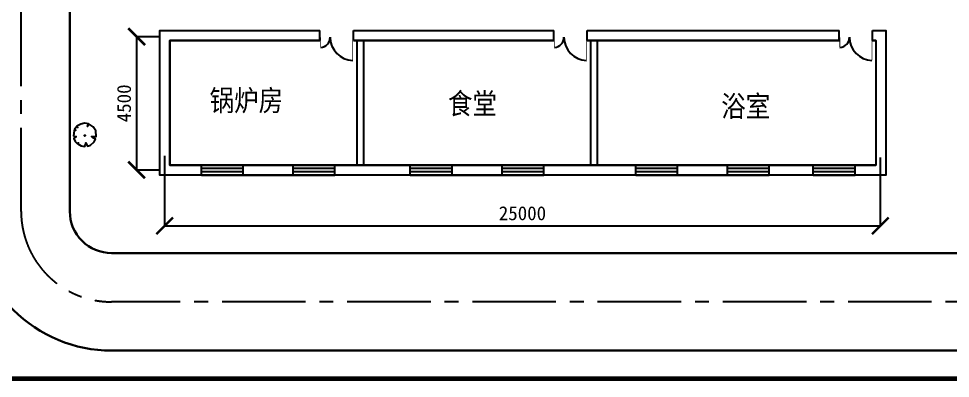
# Model space of a CAD drawing. Extents: x 301136 to 469336, y 529561 to 648381.
# Drawn here: x 318011 to 351495, y 574400 to 587326 of the extents above; entities that cross this region are included whole.
import ezdxf
from ezdxf.enums import TextEntityAlignment as Align

# ---------------------------------------------------------------- set-up
doc = ezdxf.new("R2010")
doc.units = 0
doc.header["$LTSCALE"] = 40
doc.header["$PDMODE"] = 34
doc.linetypes.add('CENTER2', pattern=[1.125, 0.75, -0.125, 0.125, -0.125])
for name, color, linetype in [('PUB_TEXT', 7, 'Continuous'), ('tree', 64, 'Continuous'), ('WALL', 255, 'Continuous'), ('WINDOW', 2, 'Continuous'), ('WINDOW_TEXT', 7, 'Continuous'), ('标注', 7, 'Continuous')]:
    doc.layers.add(name, color=color, linetype=linetype)
doc.layers.add('公路', color=41, linetype='Continuous', lineweight=30)
doc.layers.add('围墙', color=82, linetype='围墙', lineweight=60)
doc.styles.add('SIMPLEX', font='SIMPLEX.SHX')
doc.styles.add('宋体', font='SimSun.ttf', dxfattribs={"width": 0.85})
doc.linetypes.add('围墙', pattern='A,20,[130,ltypeshp.shx,S=5,R=0,X=0,Y=-5],20', length=40)
doc.dimstyles.new('ljf', dxfattribs={"dimtxt": 500, "dimasz": 600, "dimexe": 1.25, "dimexo": 0.625, "dimgap": 200, "dimtad": 1, "dimdec": 0, "dimdsep": 46, "dimtxsty": 'Standard', "dimblk": 'ARCHTICK', "dimcen": 2.5, "dimadec": 0, "dimazin": 0, "dimtfac": 1, "dimtdec": 0, "dimtmove": 0, "dimatfit": 3, "dimldrblk": 'ARCHTICK', "dimfxl": 0, "dimarcsym": 0})

# ---------------------------------------------------------------- blocks, each defined once
blk = doc.blocks.new('_WBLK')
for p, q in [((-0.5, 0.5), (0.5, 0.5)), ((0.5, 0.167), (-0.5, 0.167)), ((0.5, -0.167), (-0.5, -0.167)), ((-0.5, -0.5), (0.5, -0.5))]:
    blk.add_line(p, q)
at = {"layer": 'WINDOW_TEXT', "style": 'SIMPLEX', "flags": 9}
blk.add_attdef('A', text='', height=1, dxfattribs=at).set_placement((0, 1.5), align=Align.MIDDLE)
blk = doc.blocks.new('M_A17ORW')
at = {"const_width": 0.02}
for points in [[(-0.481, -0.001), (-0.481, -0.308)], [(0.481, 0.001), (0.481, -0.691)]]:
    blk.add_lwpolyline(points, dxfattribs=at)
for centre, radius, start, end in [((-0.501, -0.003), 0.307, 274.2492, 0.2101), ((0.505, 0.002), 0.699, 180.2762, 268.0603)]:
    blk.add_arc(centre, radius, start, end)
blk = doc.blocks.new('_ArchTick')
at = {"color": 0, "linetype": 'ByBlock', "const_width": 0.15}
blk.add_lwpolyline([(-0.5, -0.5), (0.5, 0.5)], dxfattribs=at)
blk = doc.blocks.new('*D49')
at = {"layer": 'Defpoints', "color": 0}
for p in [(323259, 582395), (348976, 582339), (348976, 579880)]:
    blk.add_point(p, dxfattribs=at)
at = {"layer": '标注', "color": 0, "lineweight": -2}
for p, q in [((323259, 582395), (323259, 579879)), ((348976, 582338), (348976, 579879)), ((323259, 579880), (348976, 579880))]:
    blk.add_line(p, q, dxfattribs=at)
at = {"layer": '标注', "color": 0, "lineweight": -2, "xscale": 600, "yscale": 600, "zscale": 600, "rotation": 180}
blk.add_blockref('_ArchTick', (323259, 579880), dxfattribs=at)
at = {"layer": '标注', "color": 0, "lineweight": -2, "xscale": 600, "yscale": 600, "zscale": 600}
blk.add_blockref('_ArchTick', (348976, 579880), dxfattribs=at)
at = {"layer": '标注', "color": 0, "insert": (336117, 580330), "char_height": 500, "attachment_point": 5}
blk.add_mtext('25000', dxfattribs=at)
blk = doc.blocks.new('*D50')
at = {"layer": 'Defpoints', "color": 0}
for p in [(323080, 586677), (322251, 581887), (323080, 581887)]:
    blk.add_point(p, dxfattribs=at)
at = {"layer": '标注', "color": 0, "lineweight": -2}
for p, q in [((323079, 586677), (322249, 586677)), ((322251, 586677), (322251, 581887)), ((323079, 581887), (322249, 581887))]:
    blk.add_line(p, q, dxfattribs=at)
at = {"layer": '标注', "color": 0, "lineweight": -2, "xscale": 600, "yscale": 600, "zscale": 600}
for p, rotation in [((322251, 586677), 90), ((322251, 581887), 270)]:
    blk.add_blockref('_ArchTick', p, dxfattribs=dict(at, rotation=rotation))
at = {"layer": '标注', "color": 0, "insert": (321801, 584282), "char_height": 500, "attachment_point": 5, "rotation": 90}
blk.add_mtext('4500', dxfattribs=at)
blk = doc.blocks.new('A$C1CB2207C')
at = {"layer": 'tree', "color": 30}
blk.add_lwpolyline([(0, 2.46), (0.65, 2.43), (0.07, 1.96), (0.38, 1.23), (0.86, 0.77), (1.14, 0.91), (1.01, 0.62), (1.8, 0.16), (2.65, 0), (2.84, 0.38), (2.92, 0.89), (3.34, 0.11), (4.09, 0.37), (4.91, 1.11), (5.29, 1.78), (4.61, 2.12), (4.31, 2.44), (5.43, 2.44), (5.36, 3.73), (4.72, 4.76), (3.72, 5.38), (3.34, 4.78), (3.54, 5.46), (2.63, 5.6), (1.7, 5.4), (0.76, 4.85), (1.03, 4.53), (0.65, 4.66), (0.2, 4.09), (0.53, 3.94), (0.11, 3.84)], close=True, dxfattribs=at)
blk.add_circle((2.68, 2.63), 0.103, dxfattribs=at)

msp = doc.modelspace()

# ---------------------------------------------------------------- linework, layer by layer
at = {"layer": 'PUB_TEXT', "color": 0, "linetype": 'ByBlock', "lineweight": 30}
for p, q in [((328840, 586539.6), (323440, 586539.6)), ((336340, 586539.6), (330040, 586539.6)), ((337240, 586539.6), (336340, 586539.6)), ((347500, 586539.6), (338440, 586539.6)), ((348820, 586539.6), (348700, 586539.6))]:
    msp.add_line(p, q, dxfattribs=at)
at = {"layer": 'WALL', "color": 0}
for p, q in [((328840, 586539.6), (328840, 586899.6)), ((330040, 586539.6), (330040, 586899.6)), ((337240, 586539.6), (337240, 586899.6)), ((338440, 586539.6), (338440, 586899.6)), ((347500, 586539.6), (347500, 586899.6)), ((348700, 586539.6), (348700, 586899.6)), ((324580, 581700), (324580, 582060)), ((326080, 582060), (327880, 582060)), ((326080, 581700), (326080, 582060)), ((327880, 581700), (327880, 582060)), ((329380, 581700), (329380, 582060)), ((332085.4, 581700), (332085.4, 582060)), ((333585.4, 582060), (335385.4, 582060)), ((333585.4, 581700), (333585.4, 582060)), ((335385.4, 581700), (335385.4, 582060)), ((336885.4, 581700), (336885.4, 582060)), ((340186.7, 581700), (340186.7, 582060)), ((341686.7, 582060), (343486.7, 582060)), ((341686.7, 581700), (341686.7, 582060)), ((343486.7, 581700), (343486.7, 582060)), ((344986.7, 581700), (344986.7, 582060)), ((346570, 581700), (346570, 582060)), ((348070, 581700), (348070, 582060)), ((326080, 581700), (327880, 581700)), ((333585.4, 581700), (335385.4, 581700)), ((341686.7, 581700), (343486.7, 581700))]:
    msp.add_line(p, q, dxfattribs=at)
at = {"layer": '公路'}
for points in [[(359150, 623400), (409820, 623400, -0.4142136), (414320, 618900), (414320, 580400, -0.4142136), (409320, 575400), (321350, 575400, -0.4142136), (316350, 580400), (316350, 613050)], [(359150, 619900), (409820, 619900, -0.4142136), (410820, 618900), (410820, 580400, -0.4142136), (409320, 578900), (321350, 578900, -0.4142136), (319850, 580400), (319850, 613050)]]:
    msp.add_lwpolyline(points, format="xyb", dxfattribs=at)
at = {"layer": '公路', "linetype": 'CENTER2', "lineweight": -2, "ltscale": 100}
msp.add_lwpolyline([(359150, 621650), (409820, 621650, -0.4142136), (412570, 618900), (412570, 580400, -0.4142136), (409320, 577150), (321350, 577150, -0.4142136), (318100, 580400), (318100, 613050)], format="xyb", dxfattribs=at)
at = {"layer": '围墙'}
msp.add_lwpolyline([(315350, 574400), (415320, 574400)], dxfattribs=at)
at = {"layer": '标注'}
msp.add_lwpolyline([(315350, 574400), (415320.6, 574400), (415320.6, 629400), (315350, 629400)], close=True, dxfattribs=at)
for points in [[(348700, 586899.6), (349180, 586899.6), (349180, 581700), (323080, 581700), (323080, 586899.6), (328840, 586899.6)], [(330040, 586899.6), (337240, 586899.6)], [(338440, 586899.6), (347500, 586899.6)], [(323440, 586539.6), (323440, 582060)], [(348700, 586539.6), (348820, 586539.6), (348820, 582060), (323440, 582060), (323440, 586539.6), (328840, 586539.6)], [(330040, 586539.6), (337240, 586539.6)], [(330160, 586539.6), (330160, 582060)], [(330400, 586539.6), (330400, 582060)], [(338440, 586539.6), (347500, 586539.6)], [(338560, 586539.6), (338560, 582060)], [(338800, 586539.6), (338800, 582060)], [(348820, 586539.6), (348820, 582060)], [(323440, 582060), (348820, 582060)]]:
    msp.add_lwpolyline(points, dxfattribs=at)

# ---------------------------------------------------------------- block references
at = {"layer": 'tree', "linetype": 'Continuous', "xscale": 150.0000000149011, "yscale": 150.0000000298023, "zscale": 150}
msp.add_blockref('A$C1CB2207C', (319985.8, 582729.6), dxfattribs=at)
at = {"layer": 'WINDOW', "color": 0, "xscale": 1200, "yscale": 1200, "zscale": 1200}
for p in [(329440, 586659.6), (337840, 586659.6), (348100, 586659.6)]:
    msp.add_blockref('M_A17ORW', p, dxfattribs=at)
at = {"layer": 'WINDOW', "color": 0, "xscale": -1500, "yscale": 360, "zscale": 1500, "rotation": 180}
for p in [(325330, 581880), (328630, 581880), (332835.4, 581880), (336135.4, 581880), (340936.7, 581880), (344236.7, 581880), (347320, 581880)]:
    msp.add_blockref('_WBLK', p, dxfattribs=at)

# ---------------------------------------------------------------- texts
at = {"layer": 'PUB_TEXT', "color": 0, "linetype": 'ByBlock', "lineweight": 18, "style": '宋体', "width": 0.85}
for s, p in [('锅炉房', (324874.8, 584007.9)), ('食堂', (333439.6, 583895.7)), ('浴室', (343259.3, 583799.5))]:
    msp.add_text(s, height=759.49, dxfattribs=at).set_placement(p)

# ---------------------------------------------------------------- dimensions: what is measured, and where the dimension line sits
at = {"layer": '标注'}
dim = msp.add_linear_dim(base=(322250.6, 581887), p1=(323080, 586676.6), p2=(323080, 581887), angle=90, text='4500', dimstyle='ljf', override={"dimtmove": 2}, dxfattribs=at)
dim.commit()
dim.dimension.update_dxf_attribs({"geometry": '*D50', "text_midpoint": (321800.6, 584281.8)})
dim = msp.add_linear_dim(base=(348975.6, 579880.1), p1=(323258.8, 582395.3), p2=(348975.6, 582338.9), text='25000', dimstyle='ljf', override={"dimtmove": 2}, dxfattribs=at)
dim.commit()
dim.dimension.update_dxf_attribs({"geometry": '*D49', "text_midpoint": (336117.2, 580330.1)})

doc.saveas('drawing.dxf')
